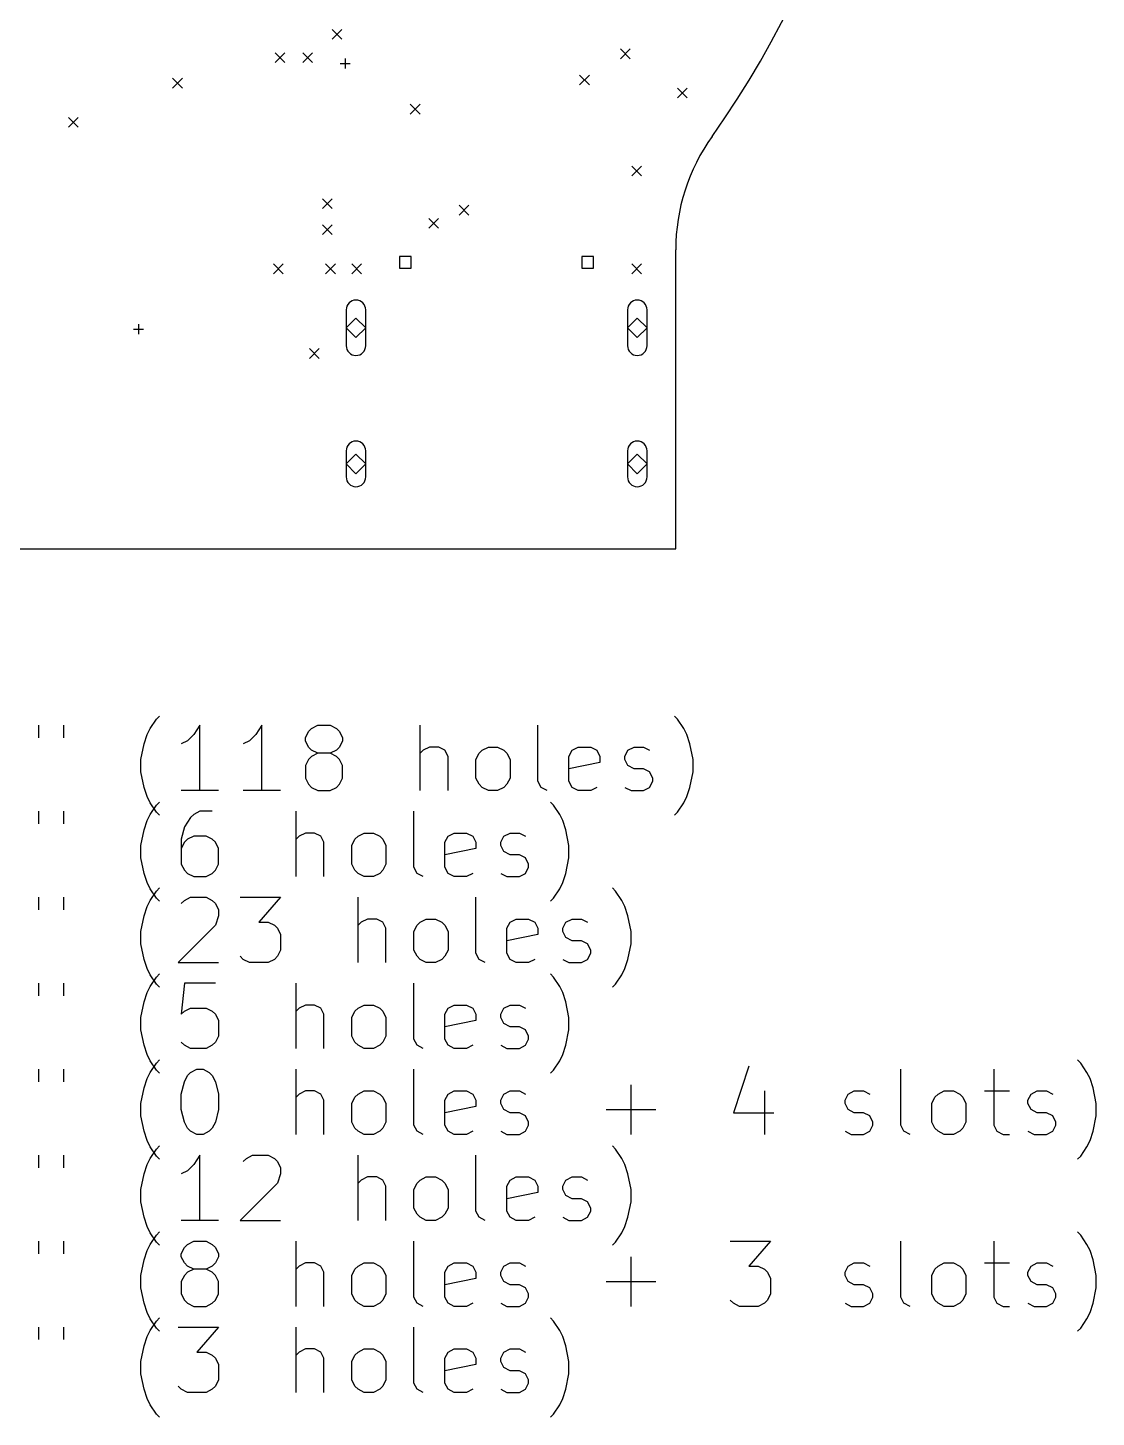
# Model space of a CAD drawing. Extents: x -30.2 to 35.4, y -56.2 to 29.
# Drawn here: x 2.6 to 35.41, y -56.16 to -13.5 of the extents above; entities that cross this region are included whole.
import ezdxf

# ---------------------------------------------------------------- set-up
doc = ezdxf.new("R2010")
doc.units = 0
doc.layers.add('BLACK', color=7, linetype='CONTINUOUS')

msp = doc.modelspace()

# ---------------------------------------------------------------- linework, layer by layer
at = {"layer": 'BLACK', "linetype": 'CONTINUOUS'}
for p, q in [((11.95, -13.55), (12.25, -13.85)), ((12.25, -13.55), (11.95, -13.85)), ((10.2012, -14.2647), (10.5012, -14.5647)), ((10.5012, -14.2647), (10.2012, -14.5647)), ((11.0512, -14.2647), (11.3512, -14.5647)), ((11.3512, -14.2647), (11.0512, -14.5647)), ((12.35, -14.4476), (12.35, -14.7524)), ((20.8, -14.15), (21.1, -14.45)), ((21.1, -14.15), (20.8, -14.45)), ((12.1976, -14.6), (12.5024, -14.6)), ((7.05, -15.05), (7.35, -15.35)), ((7.35, -15.05), (7.05, -15.35)), ((19.55, -14.95), (19.85, -15.25)), ((19.85, -14.95), (19.55, -15.25)), ((22.55, -15.35), (22.85, -15.65)), ((22.85, -15.35), (22.55, -15.65)), ((14.35, -15.85), (14.65, -16.15)), ((14.65, -15.85), (14.35, -16.15)), ((3.85, -16.25), (4.15, -16.55)), ((4.15, -16.25), (3.85, -16.55)), ((21.15, -17.75), (21.45, -18.05)), ((21.45, -17.75), (21.15, -18.05)), ((11.65, -18.75), (11.95, -19.05)), ((11.95, -18.75), (11.65, -19.05)), ((15.85, -18.95), (16.15, -19.25)), ((16.15, -18.95), (15.85, -19.25)), ((11.65, -19.55), (11.95, -19.85)), ((11.95, -19.55), (11.65, -19.85)), ((14.92, -19.35), (15.22, -19.65)), ((15.22, -19.35), (14.92, -19.65)), ((22.5, -29.5), (22.5, -20.3163)), ((10.15, -20.75), (10.45, -21.05)), ((10.45, -20.75), (10.15, -21.05)), ((11.75, -20.75), (12.05, -21.05)), ((12.05, -20.75), (11.75, -21.05)), ((12.55, -20.75), (12.85, -21.05)), ((12.85, -20.75), (12.55, -21.05)), ((14.3796, -20.5204), (14.0204, -20.5204)), ((14.0204, -20.5204), (14.0204, -20.8796)), ((14.0204, -20.8796), (14.3796, -20.8796)), ((14.3796, -20.8796), (14.3796, -20.5204)), ((19.9796, -20.5204), (19.6204, -20.5204)), ((19.6204, -20.5204), (19.6204, -20.8796)), ((19.6204, -20.8796), (19.9796, -20.8796)), ((19.9796, -20.8796), (19.9796, -20.5204)), ((21.15, -20.75), (21.45, -21.05)), ((21.45, -20.75), (21.15, -21.05)), ((12.38, -22.16), (12.38, -23.26)), ((12.98, -23.26), (12.98, -22.16)), ((21.02, -22.16), (21.02, -23.26)), ((21.62, -23.26), (21.62, -22.16)), ((6, -22.5976), (6, -22.9024)), ((12.68, -22.41), (12.38, -22.71)), ((12.98, -22.71), (12.68, -22.41)), ((21.32, -22.41), (21.02, -22.71)), ((21.62, -22.71), (21.32, -22.41)), ((5.8476, -22.75), (6.1524, -22.75)), ((12.38, -22.71), (12.68, -23.01)), ((12.68, -23.01), (12.98, -22.71)), ((21.02, -22.71), (21.32, -23.01)), ((21.32, -23.01), (21.62, -22.71)), ((11.25, -23.35), (11.55, -23.65)), ((11.55, -23.35), (11.25, -23.65)), ((12.38, -26.49), (12.38, -27.29)), ((12.68, -26.59), (12.38, -26.89)), ((12.98, -26.89), (12.68, -26.59)), ((12.98, -27.29), (12.98, -26.49)), ((21.02, -26.49), (21.02, -27.29)), ((21.32, -26.59), (21.02, -26.89)), ((21.62, -26.89), (21.32, -26.59)), ((21.62, -27.29), (21.62, -26.49)), ((12.38, -26.89), (12.68, -27.19)), ((12.68, -27.19), (12.98, -26.89)), ((21.02, -26.89), (21.32, -27.19)), ((21.32, -27.19), (21.62, -26.89)), ((-22.5, -29.5), (22.5, -29.5)), ((2.93634, -34.9148), (2.93634, -35.2958)), ((3.69825, -34.9148), (3.69825, -35.2958)), ((6.36491, -35.0101), (6.55539, -34.7244)), ((6.55539, -34.7244), (6.65063, -34.6291)), ((7.88872, -34.9148), (7.69825, -35.2006)), ((7.88872, -36.9148), (7.88872, -34.9148)), ((9.79349, -34.9148), (9.60301, -35.2006)), ((9.79349, -36.9148), (9.79349, -34.9148)), ((11.3173, -35.0101), (11.5078, -34.9148)), ((11.5078, -34.9148), (11.8887, -34.9148)), ((11.8887, -34.9148), (12.0792, -35.0101)), ((14.6506, -36.9148), (14.6506, -34.9148)), ((18.2697, -36.6291), (18.2697, -34.9148)), ((22.5554, -34.7244), (22.4602, -34.6291)), ((22.7459, -35.0101), (22.5554, -34.7244)), ((6.17444, -35.4863), (6.26968, -35.2006)), ((6.26968, -35.2006), (6.36491, -35.0101)), ((7.50777, -35.391), (7.31729, -35.4863)), ((7.69825, -35.2006), (7.50777, -35.391)), ((9.41253, -35.391), (9.22206, -35.4863)), ((9.60301, -35.2006), (9.41253, -35.391)), ((11.1268, -35.2958), (11.2221, -35.1053)), ((11.1268, -35.391), (11.1268, -35.2958)), ((11.2221, -35.5815), (11.1268, -35.391)), ((11.2221, -35.1053), (11.3173, -35.0101)), ((12.0792, -35.0101), (12.1744, -35.1053)), ((12.1744, -35.1053), (12.2697, -35.2958)), ((12.2697, -35.391), (12.1744, -35.5815)), ((12.2697, -35.2958), (12.2697, -35.391)), ((22.8411, -35.2006), (22.7459, -35.0101)), ((22.9363, -35.4863), (22.8411, -35.2006)), ((6.0792, -35.9625), (6.17444, -35.4863)), ((11.3173, -35.6767), (11.2221, -35.5815)), ((11.5078, -35.772), (11.3173, -35.6767)), ((11.5078, -35.772), (11.3173, -35.8672)), ((11.8887, -35.772), (11.5078, -35.772)), ((12.0792, -35.6767), (11.8887, -35.772)), ((12.0792, -35.8672), (11.8887, -35.772)), ((12.1744, -35.5815), (12.0792, -35.6767)), ((14.7459, -35.6767), (14.6506, -35.772)), ((14.9363, -35.5815), (14.7459, -35.6767)), ((15.2221, -35.5815), (14.9363, -35.5815)), ((15.4125, -35.6767), (15.2221, -35.5815)), ((15.5078, -35.8672), (15.4125, -35.6767)), ((16.3649, -35.9625), (16.4602, -35.772)), ((16.4602, -35.772), (16.5554, -35.6767)), ((16.5554, -35.6767), (16.7459, -35.5815)), ((16.7459, -35.5815), (17.0316, -35.5815)), ((17.0316, -35.5815), (17.2221, -35.6767)), ((17.2221, -35.6767), (17.3173, -35.772)), ((17.3173, -35.772), (17.4125, -35.9625)), ((19.2221, -35.8672), (19.3173, -35.6767)), ((19.3173, -35.6767), (19.5078, -35.5815)), ((19.5078, -35.5815), (19.8887, -35.5815)), ((19.8887, -35.5815), (20.0792, -35.6767)), ((20.0792, -35.6767), (20.1744, -35.8672)), ((20.9363, -35.8672), (21.0316, -35.6767)), ((21.0316, -35.6767), (21.2221, -35.5815)), ((21.2221, -35.5815), (21.5078, -35.5815)), ((21.5078, -35.5815), (21.6982, -35.6767)), ((23.0316, -35.9625), (22.9363, -35.4863)), ((6.0792, -36.3434), (6.0792, -35.9625)), ((11.2221, -35.9625), (11.1268, -36.1529)), ((11.1268, -36.1529), (11.1268, -36.5339)), ((11.3173, -35.8672), (11.2221, -35.9625)), ((12.1744, -35.9625), (12.0792, -35.8672)), ((12.2697, -36.1529), (12.1744, -35.9625)), ((12.2697, -36.5339), (12.2697, -36.1529)), ((15.5078, -36.9148), (15.5078, -35.8672)), ((16.3649, -36.5339), (16.3649, -35.9625)), ((17.4125, -35.9625), (17.4125, -36.5339)), ((19.2221, -36.6291), (19.2221, -35.8672)), ((20.1744, -36.0577), (19.2221, -36.2482)), ((20.1744, -35.8672), (20.1744, -36.0577)), ((20.9363, -35.9625), (20.9363, -35.8672)), ((21.0316, -36.1529), (20.9363, -35.9625)), ((21.2221, -36.2482), (21.0316, -36.1529)), ((21.5078, -36.2482), (21.2221, -36.2482)), ((21.6982, -36.3434), (21.5078, -36.2482)), ((23.0316, -36.3434), (23.0316, -35.9625)), ((6.17444, -36.8196), (6.0792, -36.3434)), ((11.1268, -36.5339), (11.2221, -36.7244)), ((12.1744, -36.7244), (12.2697, -36.5339)), ((16.4602, -36.7244), (16.3649, -36.5339)), ((17.4125, -36.5339), (17.3173, -36.7244)), ((18.3649, -36.8196), (18.2697, -36.6291)), ((19.3173, -36.8196), (19.2221, -36.6291)), ((21.7935, -36.5339), (21.6982, -36.3434)), ((21.6982, -36.8196), (21.7935, -36.6291)), ((21.7935, -36.6291), (21.7935, -36.5339)), ((22.9363, -36.8196), (23.0316, -36.3434)), ((6.26968, -37.1053), (6.17444, -36.8196)), ((6.36491, -37.2958), (6.26968, -37.1053)), ((8.46015, -36.9148), (7.31729, -36.9148)), ((10.3649, -36.9148), (9.22206, -36.9148)), ((11.2221, -36.7244), (11.3173, -36.8196)), ((11.3173, -36.8196), (11.5078, -36.9148)), ((11.5078, -36.9148), (11.8887, -36.9148)), ((11.8887, -36.9148), (12.0792, -36.8196)), ((12.0792, -36.8196), (12.1744, -36.7244)), ((16.5554, -36.8196), (16.4602, -36.7244)), ((16.7459, -36.9148), (16.5554, -36.8196)), ((17.0316, -36.9148), (16.7459, -36.9148)), ((17.2221, -36.8196), (17.0316, -36.9148)), ((17.3173, -36.7244), (17.2221, -36.8196)), ((18.5554, -36.9148), (18.3649, -36.8196)), ((19.5078, -36.9148), (19.3173, -36.8196)), ((19.8887, -36.9148), (19.5078, -36.9148)), ((20.0792, -36.8196), (19.8887, -36.9148)), ((20.9363, -36.8196), (21.1268, -36.9148)), ((21.1268, -36.9148), (21.5078, -36.9148)), ((21.5078, -36.9148), (21.6982, -36.8196)), ((22.7459, -37.2958), (22.8411, -37.1053)), ((22.8411, -37.1053), (22.9363, -36.8196)), ((6.55539, -37.5815), (6.36491, -37.2958)), ((6.36491, -37.6501), (6.55539, -37.3644)), ((6.55539, -37.3644), (6.65063, -37.2691)), ((18.7459, -37.3644), (18.6506, -37.2691)), ((18.9363, -37.6501), (18.7459, -37.3644)), ((22.5554, -37.5815), (22.7459, -37.2958)), ((2.93634, -37.5548), (2.93634, -37.9358)), ((3.69825, -37.5548), (3.69825, -37.9358)), ((6.17444, -38.1263), (6.26968, -37.8406)), ((6.26968, -37.8406), (6.36491, -37.6501)), ((6.65063, -37.6767), (6.55539, -37.5815)), ((7.60301, -37.7453), (7.41253, -38.031)), ((7.69825, -37.6501), (7.60301, -37.7453)), ((7.88872, -37.5548), (7.69825, -37.6501)), ((8.26968, -37.5548), (7.88872, -37.5548)), ((10.8411, -39.5548), (10.8411, -37.5548)), ((14.4602, -39.2691), (14.4602, -37.5548)), ((19.0316, -37.8406), (18.9363, -37.6501)), ((19.1268, -38.1263), (19.0316, -37.8406)), ((22.4602, -37.6767), (22.5554, -37.5815)), ((6.0792, -38.6025), (6.17444, -38.1263)), ((7.41253, -38.031), (7.31729, -38.412)), ((7.69825, -38.3167), (7.50777, -38.412)), ((8.0792, -38.3167), (7.69825, -38.3167)), ((8.26968, -38.412), (8.0792, -38.3167)), ((10.9363, -38.3167), (10.8411, -38.412)), ((11.1268, -38.2215), (10.9363, -38.3167)), ((11.4125, -38.2215), (11.1268, -38.2215)), ((11.603, -38.3167), (11.4125, -38.2215)), ((11.6982, -38.5072), (11.603, -38.3167)), ((12.6506, -38.412), (12.7459, -38.3167)), ((12.7459, -38.3167), (12.9363, -38.2215)), ((12.9363, -38.2215), (13.2221, -38.2215)), ((13.2221, -38.2215), (13.4125, -38.3167)), ((13.4125, -38.3167), (13.5078, -38.412)), ((15.4125, -38.5072), (15.5078, -38.3167)), ((15.5078, -38.3167), (15.6982, -38.2215)), ((15.6982, -38.2215), (16.0792, -38.2215)), ((16.0792, -38.2215), (16.2697, -38.3167)), ((16.2697, -38.3167), (16.3649, -38.5072)), ((17.1268, -38.5072), (17.2221, -38.3167)), ((17.2221, -38.3167), (17.4125, -38.2215)), ((17.4125, -38.2215), (17.6982, -38.2215)), ((17.6982, -38.2215), (17.8887, -38.3167)), ((19.2221, -38.6025), (19.1268, -38.1263)), ((6.0792, -38.9834), (6.0792, -38.6025)), ((7.31729, -38.412), (7.31729, -39.1739)), ((7.41253, -38.5072), (7.31729, -38.6977)), ((7.50777, -38.412), (7.41253, -38.5072)), ((8.36491, -38.5072), (8.26968, -38.412)), ((8.46015, -38.6977), (8.36491, -38.5072)), ((8.46015, -39.1739), (8.46015, -38.6977)), ((11.6982, -39.5548), (11.6982, -38.5072)), ((12.5554, -38.6025), (12.6506, -38.412)), ((12.5554, -39.1739), (12.5554, -38.6025)), ((13.5078, -38.412), (13.603, -38.6025)), ((13.603, -38.6025), (13.603, -39.1739)), ((15.4125, -39.2691), (15.4125, -38.5072)), ((16.3649, -38.6977), (15.4125, -38.8882)), ((16.3649, -38.5072), (16.3649, -38.6977)), ((17.1268, -38.6025), (17.1268, -38.5072)), ((17.2221, -38.7929), (17.1268, -38.6025)), ((17.4125, -38.8882), (17.2221, -38.7929)), ((19.2221, -38.9834), (19.2221, -38.6025)), ((6.17444, -39.4596), (6.0792, -38.9834)), ((7.31729, -39.1739), (7.41253, -39.3644)), ((8.36491, -39.3644), (8.46015, -39.1739)), ((12.6506, -39.3644), (12.5554, -39.1739)), ((13.603, -39.1739), (13.5078, -39.3644)), ((17.6982, -38.8882), (17.4125, -38.8882)), ((17.8887, -38.9834), (17.6982, -38.8882)), ((17.984, -39.1739), (17.8887, -38.9834)), ((17.984, -39.2691), (17.984, -39.1739)), ((19.1268, -39.4596), (19.2221, -38.9834)), ((6.26968, -39.7453), (6.17444, -39.4596)), ((7.41253, -39.3644), (7.50777, -39.4596)), ((7.50777, -39.4596), (7.69825, -39.5548)), ((7.69825, -39.5548), (8.0792, -39.5548)), ((8.0792, -39.5548), (8.26968, -39.4596)), ((8.26968, -39.4596), (8.36491, -39.3644)), ((12.7459, -39.4596), (12.6506, -39.3644)), ((12.9363, -39.5548), (12.7459, -39.4596)), ((13.2221, -39.5548), (12.9363, -39.5548)), ((13.4125, -39.4596), (13.2221, -39.5548)), ((13.5078, -39.3644), (13.4125, -39.4596)), ((14.5554, -39.4596), (14.4602, -39.2691)), ((14.7459, -39.5548), (14.5554, -39.4596)), ((15.5078, -39.4596), (15.4125, -39.2691)), ((15.6982, -39.5548), (15.5078, -39.4596)), ((16.0792, -39.5548), (15.6982, -39.5548)), ((16.2697, -39.4596), (16.0792, -39.5548)), ((17.1268, -39.4596), (17.3173, -39.5548)), ((17.3173, -39.5548), (17.6982, -39.5548)), ((17.6982, -39.5548), (17.8887, -39.4596)), ((17.8887, -39.4596), (17.984, -39.2691)), ((19.0316, -39.7453), (19.1268, -39.4596)), ((6.36491, -39.9358), (6.26968, -39.7453)), ((6.55539, -40.2215), (6.36491, -39.9358)), ((6.36491, -40.2901), (6.55539, -40.0044)), ((6.55539, -40.0044), (6.65063, -39.9091)), ((18.7459, -40.2215), (18.9363, -39.9358)), ((18.9363, -39.9358), (19.0316, -39.7453)), ((20.6506, -40.0044), (20.5554, -39.9091)), ((20.8411, -40.2901), (20.6506, -40.0044)), ((2.93634, -40.1948), (2.93634, -40.5758)), ((3.69825, -40.1948), (3.69825, -40.5758)), ((6.17444, -40.7663), (6.26968, -40.4806)), ((6.26968, -40.4806), (6.36491, -40.2901)), ((6.65063, -40.3167), (6.55539, -40.2215)), ((7.31729, -40.3853), (7.41253, -40.2901)), ((7.41253, -40.2901), (7.60301, -40.1948)), ((7.60301, -40.1948), (8.0792, -40.1948)), ((8.0792, -40.1948), (8.26968, -40.2901)), ((8.26968, -40.2901), (8.36491, -40.3853)), ((8.36491, -40.3853), (8.46015, -40.5758)), ((9.12682, -40.1948), (10.3649, -40.1948)), ((10.3649, -40.1948), (9.69825, -40.9567)), ((12.7459, -42.1948), (12.7459, -40.1948)), ((16.3649, -41.9091), (16.3649, -40.1948)), ((18.6506, -40.3167), (18.7459, -40.2215)), ((20.9363, -40.4806), (20.8411, -40.2901)), ((21.0316, -40.7663), (20.9363, -40.4806)), ((6.0792, -41.2425), (6.17444, -40.7663)), ((8.46015, -40.7663), (8.36491, -41.052)), ((8.46015, -40.5758), (8.46015, -40.7663)), ((13.0316, -40.8615), (12.8411, -40.9567)), ((13.3173, -40.8615), (13.0316, -40.8615)), ((13.5078, -40.9567), (13.3173, -40.8615)), ((14.6506, -40.9567), (14.8411, -40.8615)), ((14.8411, -40.8615), (15.1268, -40.8615)), ((15.1268, -40.8615), (15.3173, -40.9567)), ((17.4125, -40.9567), (17.603, -40.8615)), ((17.603, -40.8615), (17.984, -40.8615)), ((17.984, -40.8615), (18.1744, -40.9567)), ((19.1268, -40.9567), (19.3173, -40.8615)), ((19.3173, -40.8615), (19.603, -40.8615)), ((19.603, -40.8615), (19.7935, -40.9567)), ((21.1268, -41.2425), (21.0316, -40.7663)), ((6.0792, -41.6234), (6.0792, -41.2425)), ((8.36491, -41.052), (7.22206, -42.1948)), ((9.69825, -40.9567), (9.98396, -40.9567)), ((9.98396, -40.9567), (10.1744, -41.052)), ((10.1744, -41.052), (10.2697, -41.1472)), ((10.2697, -41.1472), (10.3649, -41.3377)), ((10.3649, -41.3377), (10.3649, -41.8139)), ((12.8411, -40.9567), (12.7459, -41.052)), ((13.603, -41.1472), (13.5078, -40.9567)), ((13.603, -42.1948), (13.603, -41.1472)), ((14.4602, -41.2425), (14.5554, -41.052)), ((14.4602, -41.8139), (14.4602, -41.2425)), ((14.5554, -41.052), (14.6506, -40.9567)), ((15.3173, -40.9567), (15.4125, -41.052)), ((15.4125, -41.052), (15.5078, -41.2425)), ((15.5078, -41.2425), (15.5078, -41.8139)), ((17.3173, -41.1472), (17.4125, -40.9567)), ((17.3173, -41.9091), (17.3173, -41.1472)), ((18.2697, -41.3377), (17.3173, -41.5282)), ((18.1744, -40.9567), (18.2697, -41.1472)), ((18.2697, -41.1472), (18.2697, -41.3377)), ((19.0316, -41.1472), (19.1268, -40.9567)), ((19.0316, -41.2425), (19.0316, -41.1472)), ((19.1268, -41.4329), (19.0316, -41.2425)), ((21.1268, -41.6234), (21.1268, -41.2425)), ((6.17444, -42.0996), (6.0792, -41.6234)), ((19.3173, -41.5282), (19.1268, -41.4329)), ((19.603, -41.5282), (19.3173, -41.5282)), ((19.7935, -41.6234), (19.603, -41.5282)), ((19.8887, -41.8139), (19.7935, -41.6234)), ((21.0316, -42.0996), (21.1268, -41.6234)), ((6.26968, -42.3853), (6.17444, -42.0996)), ((7.22206, -42.1948), (8.46015, -42.1948)), ((9.22206, -42.0996), (9.12682, -42.0044)), ((9.41253, -42.1948), (9.22206, -42.0996)), ((9.98396, -42.1948), (9.41253, -42.1948)), ((10.1744, -42.0996), (9.98396, -42.1948)), ((10.2697, -42.0044), (10.1744, -42.0996)), ((10.3649, -41.8139), (10.2697, -42.0044)), ((14.5554, -42.0044), (14.4602, -41.8139)), ((14.6506, -42.0996), (14.5554, -42.0044)), ((14.8411, -42.1948), (14.6506, -42.0996)), ((15.1268, -42.1948), (14.8411, -42.1948)), ((15.3173, -42.0996), (15.1268, -42.1948)), ((15.4125, -42.0044), (15.3173, -42.0996)), ((15.5078, -41.8139), (15.4125, -42.0044)), ((16.4602, -42.0996), (16.3649, -41.9091)), ((16.6506, -42.1948), (16.4602, -42.0996)), ((17.4125, -42.0996), (17.3173, -41.9091)), ((17.603, -42.1948), (17.4125, -42.0996)), ((17.984, -42.1948), (17.603, -42.1948)), ((18.1744, -42.0996), (17.984, -42.1948)), ((19.0316, -42.0996), (19.2221, -42.1948)), ((19.2221, -42.1948), (19.603, -42.1948)), ((19.603, -42.1948), (19.7935, -42.0996)), ((19.7935, -42.0996), (19.8887, -41.9091)), ((19.8887, -41.9091), (19.8887, -41.8139)), ((20.9363, -42.3853), (21.0316, -42.0996)), ((6.36491, -42.5758), (6.26968, -42.3853)), ((6.55539, -42.8615), (6.36491, -42.5758)), ((6.36491, -42.9301), (6.55539, -42.6444)), ((6.55539, -42.6444), (6.65063, -42.5491)), ((18.7459, -42.6444), (18.6506, -42.5491)), ((18.9363, -42.9301), (18.7459, -42.6444)), ((20.6506, -42.8615), (20.8411, -42.5758)), ((20.8411, -42.5758), (20.9363, -42.3853)), ((2.93634, -42.8348), (2.93634, -43.2158)), ((3.69825, -42.8348), (3.69825, -43.2158)), ((6.26968, -43.1206), (6.36491, -42.9301)), ((6.65063, -42.9567), (6.55539, -42.8615)), ((7.41253, -42.8348), (7.31729, -43.7872)), ((8.36491, -42.8348), (7.41253, -42.8348)), ((10.8411, -44.8348), (10.8411, -42.8348)), ((14.4602, -44.5491), (14.4602, -42.8348)), ((19.0316, -43.1206), (18.9363, -42.9301)), ((20.5554, -42.9567), (20.6506, -42.8615)), ((6.0792, -43.8825), (6.17444, -43.4063)), ((6.17444, -43.4063), (6.26968, -43.1206)), ((11.1268, -43.5015), (10.9363, -43.5967)), ((11.4125, -43.5015), (11.1268, -43.5015)), ((11.603, -43.5967), (11.4125, -43.5015)), ((12.7459, -43.5967), (12.9363, -43.5015)), ((12.9363, -43.5015), (13.2221, -43.5015)), ((13.2221, -43.5015), (13.4125, -43.5967)), ((15.5078, -43.5967), (15.6982, -43.5015)), ((15.6982, -43.5015), (16.0792, -43.5015)), ((16.0792, -43.5015), (16.2697, -43.5967)), ((17.2221, -43.5967), (17.4125, -43.5015)), ((17.4125, -43.5015), (17.6982, -43.5015)), ((17.6982, -43.5015), (17.8887, -43.5967)), ((19.1268, -43.4063), (19.0316, -43.1206)), ((19.2221, -43.8825), (19.1268, -43.4063)), ((6.0792, -44.2634), (6.0792, -43.8825)), ((7.31729, -43.7872), (7.41253, -43.692)), ((7.41253, -43.692), (7.60301, -43.5967)), ((7.60301, -43.5967), (8.0792, -43.5967)), ((8.0792, -43.5967), (8.26968, -43.692)), ((8.26968, -43.692), (8.36491, -43.7872)), ((8.36491, -43.7872), (8.46015, -43.9777)), ((10.9363, -43.5967), (10.8411, -43.692)), ((11.6982, -43.7872), (11.603, -43.5967)), ((11.6982, -44.8348), (11.6982, -43.7872)), ((12.5554, -43.8825), (12.6506, -43.692)), ((12.5554, -44.4539), (12.5554, -43.8825)), ((12.6506, -43.692), (12.7459, -43.5967)), ((13.4125, -43.5967), (13.5078, -43.692)), ((13.5078, -43.692), (13.603, -43.8825)), ((13.603, -43.8825), (13.603, -44.4539)), ((15.4125, -43.7872), (15.5078, -43.5967)), ((15.4125, -44.5491), (15.4125, -43.7872)), ((16.2697, -43.5967), (16.3649, -43.7872)), ((16.3649, -43.7872), (16.3649, -43.9777)), ((17.1268, -43.7872), (17.2221, -43.5967)), ((17.1268, -43.8825), (17.1268, -43.7872)), ((17.2221, -44.0729), (17.1268, -43.8825)), ((19.2221, -44.2634), (19.2221, -43.8825)), ((6.17444, -44.7396), (6.0792, -44.2634)), ((8.46015, -43.9777), (8.46015, -44.4539)), ((16.3649, -43.9777), (15.4125, -44.1682)), ((17.4125, -44.1682), (17.2221, -44.0729)), ((17.6982, -44.1682), (17.4125, -44.1682)), ((17.8887, -44.2634), (17.6982, -44.1682)), ((17.984, -44.4539), (17.8887, -44.2634)), ((19.1268, -44.7396), (19.2221, -44.2634)), ((6.26968, -45.0253), (6.17444, -44.7396)), ((7.41253, -44.7396), (7.31729, -44.6444)), ((7.60301, -44.8348), (7.41253, -44.7396)), ((8.26968, -44.7396), (8.0792, -44.8348)), ((8.36491, -44.6444), (8.26968, -44.7396)), ((8.46015, -44.4539), (8.36491, -44.6444)), ((12.6506, -44.6444), (12.5554, -44.4539)), ((12.7459, -44.7396), (12.6506, -44.6444)), ((12.9363, -44.8348), (12.7459, -44.7396)), ((13.4125, -44.7396), (13.2221, -44.8348)), ((13.5078, -44.6444), (13.4125, -44.7396)), ((13.603, -44.4539), (13.5078, -44.6444)), ((14.5554, -44.7396), (14.4602, -44.5491)), ((14.7459, -44.8348), (14.5554, -44.7396)), ((15.5078, -44.7396), (15.4125, -44.5491)), ((15.6982, -44.8348), (15.5078, -44.7396)), ((16.2697, -44.7396), (16.0792, -44.8348)), ((17.1268, -44.7396), (17.3173, -44.8348)), ((17.6982, -44.8348), (17.8887, -44.7396)), ((17.8887, -44.7396), (17.984, -44.5491)), ((17.984, -44.5491), (17.984, -44.4539)), ((19.0316, -45.0253), (19.1268, -44.7396)), ((6.36491, -45.2158), (6.26968, -45.0253)), ((6.55539, -45.5015), (6.36491, -45.2158)), ((6.55539, -45.2844), (6.65063, -45.1891)), ((8.0792, -44.8348), (7.60301, -44.8348)), ((13.2221, -44.8348), (12.9363, -44.8348)), ((16.0792, -44.8348), (15.6982, -44.8348)), ((17.3173, -44.8348), (17.6982, -44.8348)), ((18.7459, -45.5015), (18.9363, -45.2158)), ((18.9363, -45.2158), (19.0316, -45.0253)), ((34.9363, -45.2844), (34.8411, -45.1891)), ((2.93634, -45.4748), (2.93634, -45.8558)), ((3.69825, -45.4748), (3.69825, -45.8558)), ((6.26968, -45.7606), (6.36491, -45.5701)), ((6.36491, -45.5701), (6.55539, -45.2844)), ((6.65063, -45.5967), (6.55539, -45.5015)), ((7.50777, -45.6653), (7.60301, -45.5701)), ((7.60301, -45.5701), (7.79348, -45.4748)), ((7.79348, -45.4748), (7.98396, -45.4748)), ((7.98396, -45.4748), (8.17444, -45.5701)), ((8.17444, -45.5701), (8.26968, -45.6653)), ((10.8411, -47.4748), (10.8411, -45.4748)), ((14.4602, -47.1891), (14.4602, -45.4748)), ((18.6506, -45.5967), (18.7459, -45.5015)), ((24.7459, -45.3796), (24.2697, -46.8082)), ((29.4125, -47.1891), (29.4125, -45.4748)), ((32.2697, -45.4748), (32.2697, -47.1891)), ((35.1268, -45.5701), (34.9363, -45.2844)), ((35.2221, -45.7606), (35.1268, -45.5701)), ((6.0792, -46.5225), (6.17444, -46.0463)), ((6.17444, -46.0463), (6.26968, -45.7606)), ((7.31729, -46.2367), (7.41253, -45.8558)), ((7.41253, -45.8558), (7.50777, -45.6653)), ((8.26968, -45.6653), (8.36491, -45.8558)), ((8.36491, -45.8558), (8.46015, -46.2367)), ((21.1268, -47.4748), (21.1268, -45.951)), ((35.3173, -46.0463), (35.2221, -45.7606)), ((35.4125, -46.5225), (35.3173, -46.0463)), ((7.31729, -46.7129), (7.31729, -46.2367)), ((8.46015, -46.2367), (8.46015, -46.7129)), ((10.9363, -46.2367), (10.8411, -46.332)), ((11.1268, -46.1415), (10.9363, -46.2367)), ((11.4125, -46.1415), (11.1268, -46.1415)), ((11.603, -46.2367), (11.4125, -46.1415)), ((11.6982, -46.4272), (11.603, -46.2367)), ((11.6982, -47.4748), (11.6982, -46.4272)), ((12.5554, -46.5225), (12.6506, -46.332)), ((12.6506, -46.332), (12.7459, -46.2367)), ((12.7459, -46.2367), (12.9363, -46.1415)), ((12.9363, -46.1415), (13.2221, -46.1415)), ((13.2221, -46.1415), (13.4125, -46.2367)), ((13.4125, -46.2367), (13.5078, -46.332)), ((13.5078, -46.332), (13.603, -46.5225)), ((15.4125, -46.4272), (15.5078, -46.2367)), ((15.4125, -47.1891), (15.4125, -46.4272)), ((15.5078, -46.2367), (15.6982, -46.1415)), ((15.6982, -46.1415), (16.0792, -46.1415)), ((16.0792, -46.1415), (16.2697, -46.2367)), ((16.2697, -46.2367), (16.3649, -46.4272)), ((16.3649, -46.4272), (16.3649, -46.6177)), ((17.1268, -46.4272), (17.2221, -46.2367)), ((17.1268, -46.5225), (17.1268, -46.4272)), ((17.2221, -46.2367), (17.4125, -46.1415)), ((17.4125, -46.1415), (17.6982, -46.1415)), ((17.6982, -46.1415), (17.8887, -46.2367)), ((25.2221, -46.1415), (25.2221, -47.4748)), ((27.6982, -46.4272), (27.7935, -46.2367)), ((27.6982, -46.5225), (27.6982, -46.4272)), ((27.7935, -46.2367), (27.984, -46.1415)), ((27.984, -46.1415), (28.2697, -46.1415)), ((28.2697, -46.1415), (28.4602, -46.2367)), ((30.3649, -46.5225), (30.4602, -46.332)), ((30.4602, -46.332), (30.5554, -46.2367)), ((30.5554, -46.2367), (30.7459, -46.1415)), ((30.7459, -46.1415), (31.0316, -46.1415)), ((31.0316, -46.1415), (31.2221, -46.2367)), ((31.2221, -46.2367), (31.3173, -46.332)), ((31.3173, -46.332), (31.4125, -46.5225)), ((31.984, -46.1415), (32.7459, -46.1415)), ((33.3173, -46.4272), (33.4125, -46.2367)), ((33.3173, -46.5225), (33.3173, -46.4272)), ((33.4125, -46.2367), (33.603, -46.1415)), ((33.603, -46.1415), (33.8887, -46.1415)), ((33.8887, -46.1415), (34.0792, -46.2367)), ((6.0792, -46.9034), (6.0792, -46.5225)), ((6.17444, -47.3796), (6.0792, -46.9034)), ((7.41253, -47.0939), (7.31729, -46.7129)), ((8.46015, -46.7129), (8.36491, -47.0939)), ((12.5554, -47.0939), (12.5554, -46.5225)), ((13.603, -46.5225), (13.603, -47.0939)), ((16.3649, -46.6177), (15.4125, -46.8082)), ((17.2221, -46.7129), (17.1268, -46.5225)), ((17.4125, -46.8082), (17.2221, -46.7129)), ((17.6982, -46.8082), (17.4125, -46.8082)), ((17.8887, -46.9034), (17.6982, -46.8082)), ((17.984, -47.0939), (17.8887, -46.9034)), ((20.3649, -46.7129), (21.8887, -46.7129)), ((24.2697, -46.8082), (25.5078, -46.8082)), ((27.7935, -46.7129), (27.6982, -46.5225)), ((27.984, -46.8082), (27.7935, -46.7129)), ((28.2697, -46.8082), (27.984, -46.8082)), ((28.4602, -46.9034), (28.2697, -46.8082)), ((28.5554, -47.0939), (28.4602, -46.9034)), ((30.3649, -47.0939), (30.3649, -46.5225)), ((31.4125, -46.5225), (31.4125, -47.0939)), ((33.4125, -46.7129), (33.3173, -46.5225)), ((33.603, -46.8082), (33.4125, -46.7129)), ((33.8887, -46.8082), (33.603, -46.8082)), ((34.0792, -46.9034), (33.8887, -46.8082)), ((34.1744, -47.0939), (34.0792, -46.9034)), ((35.3173, -47.3796), (35.4125, -46.9034)), ((35.4125, -46.9034), (35.4125, -46.5225)), ((7.50777, -47.2844), (7.41253, -47.0939)), ((7.60301, -47.3796), (7.50777, -47.2844)), ((8.26968, -47.2844), (8.17444, -47.3796)), ((8.36491, -47.0939), (8.26968, -47.2844)), ((12.6506, -47.2844), (12.5554, -47.0939)), ((12.7459, -47.3796), (12.6506, -47.2844)), ((13.5078, -47.2844), (13.4125, -47.3796)), ((13.603, -47.0939), (13.5078, -47.2844)), ((14.5554, -47.3796), (14.4602, -47.1891)), ((15.5078, -47.3796), (15.4125, -47.1891)), ((17.8887, -47.3796), (17.984, -47.1891)), ((17.984, -47.1891), (17.984, -47.0939)), ((28.4602, -47.3796), (28.5554, -47.1891)), ((28.5554, -47.1891), (28.5554, -47.0939)), ((29.5078, -47.3796), (29.4125, -47.1891)), ((30.4602, -47.2844), (30.3649, -47.0939)), ((30.5554, -47.3796), (30.4602, -47.2844)), ((31.3173, -47.2844), (31.2221, -47.3796)), ((31.4125, -47.0939), (31.3173, -47.2844)), ((32.2697, -47.1891), (32.3649, -47.3796)), ((34.0792, -47.3796), (34.1744, -47.1891)), ((34.1744, -47.1891), (34.1744, -47.0939)), ((6.26968, -47.6653), (6.17444, -47.3796)), ((6.36491, -47.8558), (6.26968, -47.6653)), ((7.79348, -47.4748), (7.60301, -47.3796)), ((7.98396, -47.4748), (7.79348, -47.4748)), ((8.17444, -47.3796), (7.98396, -47.4748)), ((12.9363, -47.4748), (12.7459, -47.3796)), ((13.2221, -47.4748), (12.9363, -47.4748)), ((13.4125, -47.3796), (13.2221, -47.4748)), ((14.7459, -47.4748), (14.5554, -47.3796)), ((15.6982, -47.4748), (15.5078, -47.3796)), ((16.0792, -47.4748), (15.6982, -47.4748)), ((16.2697, -47.3796), (16.0792, -47.4748)), ((17.1268, -47.3796), (17.3173, -47.4748)), ((17.3173, -47.4748), (17.6982, -47.4748)), ((17.6982, -47.4748), (17.8887, -47.3796)), ((27.6982, -47.3796), (27.8887, -47.4748)), ((27.8887, -47.4748), (28.2697, -47.4748)), ((28.2697, -47.4748), (28.4602, -47.3796)), ((29.6982, -47.4748), (29.5078, -47.3796)), ((30.7459, -47.4748), (30.5554, -47.3796)), ((31.0316, -47.4748), (30.7459, -47.4748)), ((31.2221, -47.3796), (31.0316, -47.4748)), ((32.3649, -47.3796), (32.5554, -47.4748)), ((32.5554, -47.4748), (32.7459, -47.4748)), ((33.3173, -47.3796), (33.5078, -47.4748)), ((33.5078, -47.4748), (33.8887, -47.4748)), ((33.8887, -47.4748), (34.0792, -47.3796)), ((35.1268, -47.8558), (35.2221, -47.6653)), ((35.2221, -47.6653), (35.3173, -47.3796)), ((2.93634, -48.1148), (2.93634, -48.4958)), ((3.69825, -48.1148), (3.69825, -48.4958)), ((6.55539, -48.1415), (6.36491, -47.8558)), ((6.36491, -48.2101), (6.55539, -47.9244)), ((6.55539, -47.9244), (6.65063, -47.8291)), ((6.65063, -48.2367), (6.55539, -48.1415)), ((7.88872, -48.1148), (7.69825, -48.4006)), ((7.88872, -50.1148), (7.88872, -48.1148)), ((9.31729, -48.2101), (9.50777, -48.1148)), ((9.50777, -48.1148), (9.98396, -48.1148)), ((9.98396, -48.1148), (10.1744, -48.2101)), ((12.7459, -50.1148), (12.7459, -48.1148)), ((16.3649, -49.8291), (16.3649, -48.1148)), ((20.6506, -47.9244), (20.5554, -47.8291)), ((20.8411, -48.2101), (20.6506, -47.9244)), ((34.8411, -48.2367), (34.9363, -48.1415)), ((34.9363, -48.1415), (35.1268, -47.8558)), ((6.17444, -48.6863), (6.26968, -48.4006)), ((6.26968, -48.4006), (6.36491, -48.2101)), ((7.50777, -48.591), (7.31729, -48.6863)), ((7.69825, -48.4006), (7.50777, -48.591)), ((9.22206, -48.3053), (9.31729, -48.2101)), ((10.1744, -48.2101), (10.2697, -48.3053)), ((10.2697, -48.3053), (10.3649, -48.4958)), ((10.3649, -48.4958), (10.3649, -48.6863)), ((20.9363, -48.4006), (20.8411, -48.2101)), ((21.0316, -48.6863), (20.9363, -48.4006)), ((6.0792, -49.1625), (6.17444, -48.6863)), ((10.2697, -48.972), (9.12682, -50.1148)), ((10.3649, -48.6863), (10.2697, -48.972)), ((12.8411, -48.8767), (12.7459, -48.972)), ((13.0316, -48.7815), (12.8411, -48.8767)), ((13.3173, -48.7815), (13.0316, -48.7815)), ((13.5078, -48.8767), (13.3173, -48.7815)), ((13.603, -49.0672), (13.5078, -48.8767)), ((14.4602, -49.1625), (14.5554, -48.972)), ((14.5554, -48.972), (14.6506, -48.8767)), ((14.6506, -48.8767), (14.8411, -48.7815)), ((14.8411, -48.7815), (15.1268, -48.7815)), ((15.1268, -48.7815), (15.3173, -48.8767)), ((15.3173, -48.8767), (15.4125, -48.972)), ((15.4125, -48.972), (15.5078, -49.1625)), ((17.3173, -49.0672), (17.4125, -48.8767)), ((17.4125, -48.8767), (17.603, -48.7815)), ((17.603, -48.7815), (17.984, -48.7815)), ((17.984, -48.7815), (18.1744, -48.8767)), ((18.1744, -48.8767), (18.2697, -49.0672)), ((19.0316, -49.0672), (19.1268, -48.8767)), ((19.1268, -48.8767), (19.3173, -48.7815)), ((19.3173, -48.7815), (19.603, -48.7815)), ((19.603, -48.7815), (19.7935, -48.8767)), ((21.1268, -49.1625), (21.0316, -48.6863)), ((6.0792, -49.5434), (6.0792, -49.1625)), ((13.603, -50.1148), (13.603, -49.0672)), ((14.4602, -49.7339), (14.4602, -49.1625)), ((15.5078, -49.1625), (15.5078, -49.7339)), ((17.3173, -49.8291), (17.3173, -49.0672)), ((18.2697, -49.2577), (17.3173, -49.4482)), ((18.2697, -49.0672), (18.2697, -49.2577)), ((19.0316, -49.1625), (19.0316, -49.0672)), ((19.1268, -49.3529), (19.0316, -49.1625)), ((19.3173, -49.4482), (19.1268, -49.3529)), ((19.603, -49.4482), (19.3173, -49.4482)), ((19.7935, -49.5434), (19.603, -49.4482)), ((21.1268, -49.5434), (21.1268, -49.1625)), ((6.17444, -50.0196), (6.0792, -49.5434)), ((14.5554, -49.9244), (14.4602, -49.7339)), ((15.5078, -49.7339), (15.4125, -49.9244)), ((16.4602, -50.0196), (16.3649, -49.8291)), ((17.4125, -50.0196), (17.3173, -49.8291)), ((19.8887, -49.7339), (19.7935, -49.5434)), ((19.7935, -50.0196), (19.8887, -49.8291)), ((19.8887, -49.8291), (19.8887, -49.7339)), ((21.0316, -50.0196), (21.1268, -49.5434)), ((6.26968, -50.3053), (6.17444, -50.0196)), ((6.36491, -50.4958), (6.26968, -50.3053)), ((8.46015, -50.1148), (7.31729, -50.1148)), ((9.12682, -50.1148), (10.3649, -50.1148)), ((14.6506, -50.0196), (14.5554, -49.9244)), ((14.8411, -50.1148), (14.6506, -50.0196)), ((15.1268, -50.1148), (14.8411, -50.1148)), ((15.3173, -50.0196), (15.1268, -50.1148)), ((15.4125, -49.9244), (15.3173, -50.0196)), ((16.6506, -50.1148), (16.4602, -50.0196)), ((17.603, -50.1148), (17.4125, -50.0196)), ((17.984, -50.1148), (17.603, -50.1148)), ((18.1744, -50.0196), (17.984, -50.1148)), ((19.0316, -50.0196), (19.2221, -50.1148)), ((19.2221, -50.1148), (19.603, -50.1148)), ((19.603, -50.1148), (19.7935, -50.0196)), ((20.8411, -50.4958), (20.9363, -50.3053)), ((20.9363, -50.3053), (21.0316, -50.0196)), ((2.93634, -50.7548), (2.93634, -51.1358)), ((3.69825, -50.7548), (3.69825, -51.1358)), ((6.55539, -50.7815), (6.36491, -50.4958)), ((6.36491, -50.8501), (6.55539, -50.5644)), ((6.55539, -50.5644), (6.65063, -50.4691)), ((7.50777, -50.8501), (7.69825, -50.7548)), ((7.69825, -50.7548), (8.0792, -50.7548)), ((8.0792, -50.7548), (8.26968, -50.8501)), ((10.8411, -52.7548), (10.8411, -50.7548)), ((14.4602, -52.4691), (14.4602, -50.7548)), ((20.6506, -50.7815), (20.8411, -50.4958)), ((24.1744, -50.7548), (25.4125, -50.7548)), ((25.4125, -50.7548), (24.7459, -51.5167)), ((29.4125, -52.4691), (29.4125, -50.7548)), ((32.2697, -50.7548), (32.2697, -52.4691)), ((34.9363, -50.5644), (34.8411, -50.4691)), ((35.1268, -50.8501), (34.9363, -50.5644)), ((6.17444, -51.3263), (6.26968, -51.0406)), ((6.26968, -51.0406), (6.36491, -50.8501)), ((6.65063, -50.8767), (6.55539, -50.7815)), ((7.31729, -51.1358), (7.41253, -50.9453)), ((7.31729, -51.231), (7.31729, -51.1358)), ((7.41253, -50.9453), (7.50777, -50.8501)), ((8.26968, -50.8501), (8.36491, -50.9453)), ((8.36491, -50.9453), (8.46015, -51.1358)), ((8.46015, -51.1358), (8.46015, -51.231)), ((20.5554, -50.8767), (20.6506, -50.7815)), ((35.2221, -51.0406), (35.1268, -50.8501)), ((35.3173, -51.3263), (35.2221, -51.0406)), ((6.0792, -51.8025), (6.17444, -51.3263)), ((7.41253, -51.4215), (7.31729, -51.231)), ((7.50777, -51.5167), (7.41253, -51.4215)), ((7.69825, -51.612), (7.50777, -51.5167)), ((7.69825, -51.612), (7.50777, -51.7072)), ((8.0792, -51.612), (7.69825, -51.612)), ((8.26968, -51.5167), (8.0792, -51.612)), ((8.26968, -51.7072), (8.0792, -51.612)), ((8.36491, -51.4215), (8.26968, -51.5167)), ((8.46015, -51.231), (8.36491, -51.4215)), ((10.9363, -51.5167), (10.8411, -51.612)), ((11.1268, -51.4215), (10.9363, -51.5167)), ((11.4125, -51.4215), (11.1268, -51.4215)), ((11.603, -51.5167), (11.4125, -51.4215)), ((11.6982, -51.7072), (11.603, -51.5167)), ((12.5554, -51.8025), (12.6506, -51.612)), ((12.6506, -51.612), (12.7459, -51.5167)), ((12.7459, -51.5167), (12.9363, -51.4215)), ((12.9363, -51.4215), (13.2221, -51.4215)), ((13.2221, -51.4215), (13.4125, -51.5167)), ((13.4125, -51.5167), (13.5078, -51.612)), ((13.5078, -51.612), (13.603, -51.8025)), ((15.4125, -51.7072), (15.5078, -51.5167)), ((15.5078, -51.5167), (15.6982, -51.4215)), ((15.6982, -51.4215), (16.0792, -51.4215)), ((16.0792, -51.4215), (16.2697, -51.5167)), ((16.2697, -51.5167), (16.3649, -51.7072)), ((17.1268, -51.7072), (17.2221, -51.5167)), ((17.2221, -51.5167), (17.4125, -51.4215)), ((17.4125, -51.4215), (17.6982, -51.4215)), ((17.6982, -51.4215), (17.8887, -51.5167)), ((21.1268, -52.7548), (21.1268, -51.231)), ((24.7459, -51.5167), (25.0316, -51.5167)), ((25.0316, -51.5167), (25.2221, -51.612)), ((25.2221, -51.612), (25.3173, -51.7072)), ((27.6982, -51.7072), (27.7935, -51.5167)), ((27.7935, -51.5167), (27.984, -51.4215)), ((27.984, -51.4215), (28.2697, -51.4215)), ((28.2697, -51.4215), (28.4602, -51.5167)), ((30.3649, -51.8025), (30.4602, -51.612)), ((30.4602, -51.612), (30.5554, -51.5167)), ((30.5554, -51.5167), (30.7459, -51.4215)), ((30.7459, -51.4215), (31.0316, -51.4215)), ((31.0316, -51.4215), (31.2221, -51.5167)), ((31.2221, -51.5167), (31.3173, -51.612)), ((31.3173, -51.612), (31.4125, -51.8025)), ((31.984, -51.4215), (32.7459, -51.4215)), ((33.3173, -51.7072), (33.4125, -51.5167)), ((33.4125, -51.5167), (33.603, -51.4215)), ((33.603, -51.4215), (33.8887, -51.4215)), ((33.8887, -51.4215), (34.0792, -51.5167)), ((35.4125, -51.8025), (35.3173, -51.3263)), ((6.0792, -52.1834), (6.0792, -51.8025)), ((7.41253, -51.8025), (7.31729, -51.9929)), ((7.31729, -51.9929), (7.31729, -52.3739)), ((7.50777, -51.7072), (7.41253, -51.8025)), ((8.36491, -51.8025), (8.26968, -51.7072)), ((8.46015, -51.9929), (8.36491, -51.8025)), ((8.46015, -52.3739), (8.46015, -51.9929)), ((11.6982, -52.7548), (11.6982, -51.7072)), ((12.5554, -52.3739), (12.5554, -51.8025)), ((13.603, -51.8025), (13.603, -52.3739)), ((15.4125, -52.4691), (15.4125, -51.7072)), ((16.3649, -51.8977), (15.4125, -52.0882)), ((16.3649, -51.7072), (16.3649, -51.8977)), ((17.1268, -51.8025), (17.1268, -51.7072)), ((17.2221, -51.9929), (17.1268, -51.8025)), ((17.4125, -52.0882), (17.2221, -51.9929)), ((20.3649, -51.9929), (21.8887, -51.9929)), ((25.3173, -51.7072), (25.4125, -51.8977)), ((25.4125, -51.8977), (25.4125, -52.3739)), ((27.6982, -51.8025), (27.6982, -51.7072)), ((27.7935, -51.9929), (27.6982, -51.8025)), ((27.984, -52.0882), (27.7935, -51.9929)), ((30.3649, -52.3739), (30.3649, -51.8025)), ((31.4125, -51.8025), (31.4125, -52.3739)), ((33.3173, -51.8025), (33.3173, -51.7072)), ((33.4125, -51.9929), (33.3173, -51.8025)), ((33.603, -52.0882), (33.4125, -51.9929)), ((35.4125, -52.1834), (35.4125, -51.8025)), ((6.17444, -52.6596), (6.0792, -52.1834)), ((7.31729, -52.3739), (7.41253, -52.5644)), ((8.36491, -52.5644), (8.46015, -52.3739)), ((12.6506, -52.5644), (12.5554, -52.3739)), ((13.603, -52.3739), (13.5078, -52.5644)), ((17.6982, -52.0882), (17.4125, -52.0882)), ((17.8887, -52.1834), (17.6982, -52.0882)), ((17.984, -52.3739), (17.8887, -52.1834)), ((17.984, -52.4691), (17.984, -52.3739)), ((25.4125, -52.3739), (25.3173, -52.5644)), ((28.2697, -52.0882), (27.984, -52.0882)), ((28.4602, -52.1834), (28.2697, -52.0882)), ((28.5554, -52.3739), (28.4602, -52.1834)), ((28.5554, -52.4691), (28.5554, -52.3739)), ((30.4602, -52.5644), (30.3649, -52.3739)), ((31.4125, -52.3739), (31.3173, -52.5644)), ((33.8887, -52.0882), (33.603, -52.0882)), ((34.0792, -52.1834), (33.8887, -52.0882)), ((34.1744, -52.3739), (34.0792, -52.1834)), ((34.1744, -52.4691), (34.1744, -52.3739)), ((35.3173, -52.6596), (35.4125, -52.1834)), ((6.26968, -52.9453), (6.17444, -52.6596)), ((7.41253, -52.5644), (7.50777, -52.6596)), ((7.50777, -52.6596), (7.69825, -52.7548)), ((7.69825, -52.7548), (8.0792, -52.7548)), ((8.0792, -52.7548), (8.26968, -52.6596)), ((8.26968, -52.6596), (8.36491, -52.5644)), ((12.7459, -52.6596), (12.6506, -52.5644)), ((12.9363, -52.7548), (12.7459, -52.6596)), ((13.2221, -52.7548), (12.9363, -52.7548)), ((13.4125, -52.6596), (13.2221, -52.7548)), ((13.5078, -52.5644), (13.4125, -52.6596)), ((14.5554, -52.6596), (14.4602, -52.4691)), ((14.7459, -52.7548), (14.5554, -52.6596)), ((15.5078, -52.6596), (15.4125, -52.4691)), ((15.6982, -52.7548), (15.5078, -52.6596)), ((16.0792, -52.7548), (15.6982, -52.7548)), ((16.2697, -52.6596), (16.0792, -52.7548)), ((17.1268, -52.6596), (17.3173, -52.7548)), ((17.3173, -52.7548), (17.6982, -52.7548)), ((17.6982, -52.7548), (17.8887, -52.6596)), ((17.8887, -52.6596), (17.984, -52.4691)), ((24.2697, -52.6596), (24.1744, -52.5644)), ((24.4602, -52.7548), (24.2697, -52.6596)), ((25.0316, -52.7548), (24.4602, -52.7548)), ((25.2221, -52.6596), (25.0316, -52.7548)), ((25.3173, -52.5644), (25.2221, -52.6596)), ((27.6982, -52.6596), (27.8887, -52.7548)), ((27.8887, -52.7548), (28.2697, -52.7548)), ((28.2697, -52.7548), (28.4602, -52.6596)), ((28.4602, -52.6596), (28.5554, -52.4691)), ((29.5078, -52.6596), (29.4125, -52.4691)), ((29.6982, -52.7548), (29.5078, -52.6596)), ((30.5554, -52.6596), (30.4602, -52.5644)), ((30.7459, -52.7548), (30.5554, -52.6596)), ((31.0316, -52.7548), (30.7459, -52.7548)), ((31.2221, -52.6596), (31.0316, -52.7548)), ((31.3173, -52.5644), (31.2221, -52.6596)), ((32.2697, -52.4691), (32.3649, -52.6596)), ((32.3649, -52.6596), (32.5554, -52.7548)), ((32.5554, -52.7548), (32.7459, -52.7548)), ((33.3173, -52.6596), (33.5078, -52.7548)), ((33.5078, -52.7548), (33.8887, -52.7548)), ((33.8887, -52.7548), (34.0792, -52.6596)), ((34.0792, -52.6596), (34.1744, -52.4691)), ((35.2221, -52.9453), (35.3173, -52.6596)), ((6.36491, -53.1358), (6.26968, -52.9453)), ((6.55539, -53.4215), (6.36491, -53.1358)), ((6.36491, -53.4901), (6.55539, -53.2044)), ((6.55539, -53.2044), (6.65063, -53.1091)), ((18.7459, -53.2044), (18.6506, -53.1091)), ((18.9363, -53.4901), (18.7459, -53.2044)), ((34.9363, -53.4215), (35.1268, -53.1358)), ((35.1268, -53.1358), (35.2221, -52.9453)), ((2.93634, -53.3948), (2.93634, -53.7758)), ((3.69825, -53.3948), (3.69825, -53.7758)), ((6.17444, -53.9663), (6.26968, -53.6806)), ((6.26968, -53.6806), (6.36491, -53.4901)), ((6.65063, -53.5167), (6.55539, -53.4215)), ((7.22206, -53.3948), (8.46015, -53.3948)), ((8.46015, -53.3948), (7.79348, -54.1567)), ((10.8411, -55.3948), (10.8411, -53.3948)), ((14.4602, -55.1091), (14.4602, -53.3948)), ((19.0316, -53.6806), (18.9363, -53.4901)), ((19.1268, -53.9663), (19.0316, -53.6806)), ((34.8411, -53.5167), (34.9363, -53.4215)), ((6.0792, -54.4425), (6.17444, -53.9663)), ((7.79348, -54.1567), (8.0792, -54.1567)), ((8.0792, -54.1567), (8.26968, -54.252)), ((10.9363, -54.1567), (10.8411, -54.252)), ((11.1268, -54.0615), (10.9363, -54.1567)), ((11.4125, -54.0615), (11.1268, -54.0615)), ((11.603, -54.1567), (11.4125, -54.0615)), ((11.6982, -54.3472), (11.603, -54.1567)), ((12.6506, -54.252), (12.7459, -54.1567)), ((12.7459, -54.1567), (12.9363, -54.0615)), ((12.9363, -54.0615), (13.2221, -54.0615)), ((13.2221, -54.0615), (13.4125, -54.1567)), ((13.4125, -54.1567), (13.5078, -54.252)), ((15.4125, -54.3472), (15.5078, -54.1567)), ((15.5078, -54.1567), (15.6982, -54.0615)), ((15.6982, -54.0615), (16.0792, -54.0615)), ((16.0792, -54.0615), (16.2697, -54.1567)), ((16.2697, -54.1567), (16.3649, -54.3472)), ((17.1268, -54.3472), (17.2221, -54.1567)), ((17.2221, -54.1567), (17.4125, -54.0615)), ((17.4125, -54.0615), (17.6982, -54.0615)), ((17.6982, -54.0615), (17.8887, -54.1567)), ((19.2221, -54.4425), (19.1268, -53.9663)), ((6.0792, -54.8234), (6.0792, -54.4425)), ((8.26968, -54.252), (8.36491, -54.3472)), ((8.36491, -54.3472), (8.46015, -54.5377)), ((8.46015, -54.5377), (8.46015, -55.0139)), ((11.6982, -55.3948), (11.6982, -54.3472)), ((12.5554, -54.4425), (12.6506, -54.252)), ((12.5554, -55.0139), (12.5554, -54.4425)), ((13.5078, -54.252), (13.603, -54.4425)), ((13.603, -54.4425), (13.603, -55.0139)), ((15.4125, -55.1091), (15.4125, -54.3472)), ((16.3649, -54.5377), (15.4125, -54.7282)), ((16.3649, -54.3472), (16.3649, -54.5377)), ((17.1268, -54.4425), (17.1268, -54.3472)), ((17.2221, -54.6329), (17.1268, -54.4425)), ((19.2221, -54.8234), (19.2221, -54.4425)), ((6.17444, -55.2996), (6.0792, -54.8234)), ((8.46015, -55.0139), (8.36491, -55.2044)), ((12.6506, -55.2044), (12.5554, -55.0139)), ((13.603, -55.0139), (13.5078, -55.2044)), ((17.4125, -54.7282), (17.2221, -54.6329)), ((17.6982, -54.7282), (17.4125, -54.7282)), ((17.8887, -54.8234), (17.6982, -54.7282)), ((17.984, -55.0139), (17.8887, -54.8234)), ((17.984, -55.1091), (17.984, -55.0139)), ((19.1268, -55.2996), (19.2221, -54.8234)), ((6.26968, -55.5853), (6.17444, -55.2996)), ((7.31729, -55.2996), (7.22206, -55.2044)), ((7.50777, -55.3948), (7.31729, -55.2996)), ((8.0792, -55.3948), (7.50777, -55.3948)), ((8.26968, -55.2996), (8.0792, -55.3948)), ((8.36491, -55.2044), (8.26968, -55.2996)), ((12.7459, -55.2996), (12.6506, -55.2044)), ((12.9363, -55.3948), (12.7459, -55.2996)), ((13.2221, -55.3948), (12.9363, -55.3948)), ((13.4125, -55.2996), (13.2221, -55.3948)), ((13.5078, -55.2044), (13.4125, -55.2996)), ((14.5554, -55.2996), (14.4602, -55.1091)), ((14.7459, -55.3948), (14.5554, -55.2996)), ((15.5078, -55.2996), (15.4125, -55.1091)), ((15.6982, -55.3948), (15.5078, -55.2996)), ((16.0792, -55.3948), (15.6982, -55.3948)), ((16.2697, -55.2996), (16.0792, -55.3948)), ((17.1268, -55.2996), (17.3173, -55.3948)), ((17.3173, -55.3948), (17.6982, -55.3948)), ((17.6982, -55.3948), (17.8887, -55.2996)), ((17.8887, -55.2996), (17.984, -55.1091)), ((19.0316, -55.5853), (19.1268, -55.2996)), ((6.36491, -55.7758), (6.26968, -55.5853)), ((6.55539, -56.0615), (6.36491, -55.7758)), ((18.7459, -56.0615), (18.9363, -55.7758)), ((18.9363, -55.7758), (19.0316, -55.5853)), ((6.65063, -56.1567), (6.55539, -56.0615)), ((18.6506, -56.1567), (18.7459, -56.0615))]:
    msp.add_line(p, q, dxfattribs=at)
at = {"layer": 'BLACK'}
for centre, radius, start, end in [((0, 0), 29, -35.4832, 215.483), ((28.5, -20.3163), 5.99999, 144.517, 180), ((12.68, -22.16), 0.3, 0, 180), ((21.32, -22.16), 0.3, 0, 180), ((12.68, -23.26), 0.3, 180, 360), ((21.32, -23.26), 0.3, 180, 360), ((12.68, -26.49), 0.3, 0, 180), ((21.32, -26.49), 0.3, 0, 180), ((12.68, -27.29), 0.3, 180, 360), ((21.32, -27.29), 0.3, 180, 360)]:
    msp.add_arc(centre, radius, start, end, dxfattribs=at)

doc.saveas('drawing.dxf')
